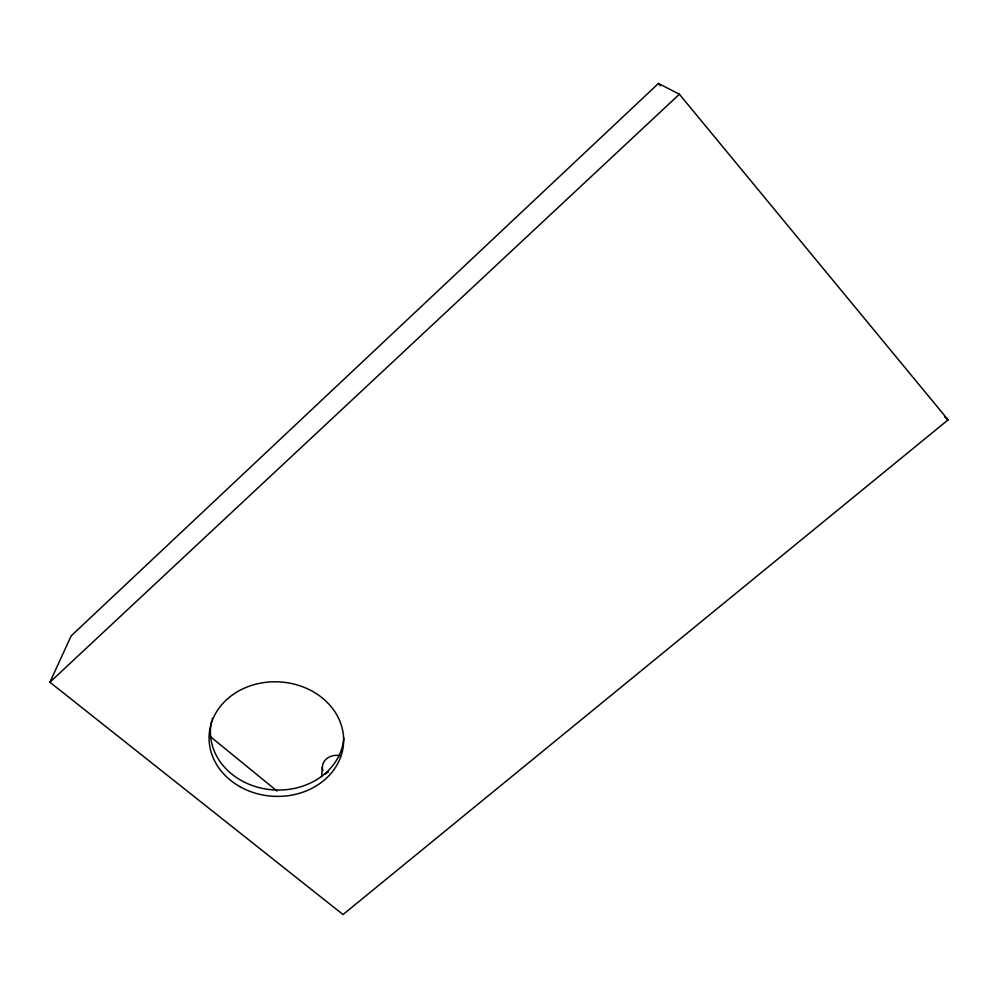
<?xml version="1.0" encoding="UTF-8"?>
<svg xmlns="http://www.w3.org/2000/svg" width="998" height="998" viewBox="0 0 998 998"><rect width="100%" height="100%" fill="white"/><g stroke="black" fill="none" stroke-linecap="round" stroke-linejoin="round"><path stroke-width="1.5" d="M321.581 776.631L322.317 767.45M49.9 682.233L71.157 635.888L658.455 83.458L679.389 94.224L948.1 419.859L343.025 914.542L49.9 682.233L679.389 94.224M209.717 736.087L277.057 791.052M944.582 416.865L948.1 419.859M658.455 83.458L660.439 85.853M343.823 738.058A66.816 56.961 3.5 0 1 268.612 789.43A66.816 56.961 3.5 0 1 211.613 721.255M212.1 719.309A66.816 56.961 3.5 0 1 212.362 718.335M325.286 774.074A14.496 12.213 -0.1 0 1 328.28 772.115M322.841 770.568A14.234 12.051 0 0 1 326.446 758.879A14.234 12.051 0 0 1 340.218 755.711M239.769 786.586A67.328 57.273 3.4 0 0 343.561 743.098A67.328 57.273 3.4 0 0 245.733 687.56A67.328 57.273 3.4 0 0 239.769 786.586"/></g></svg>
